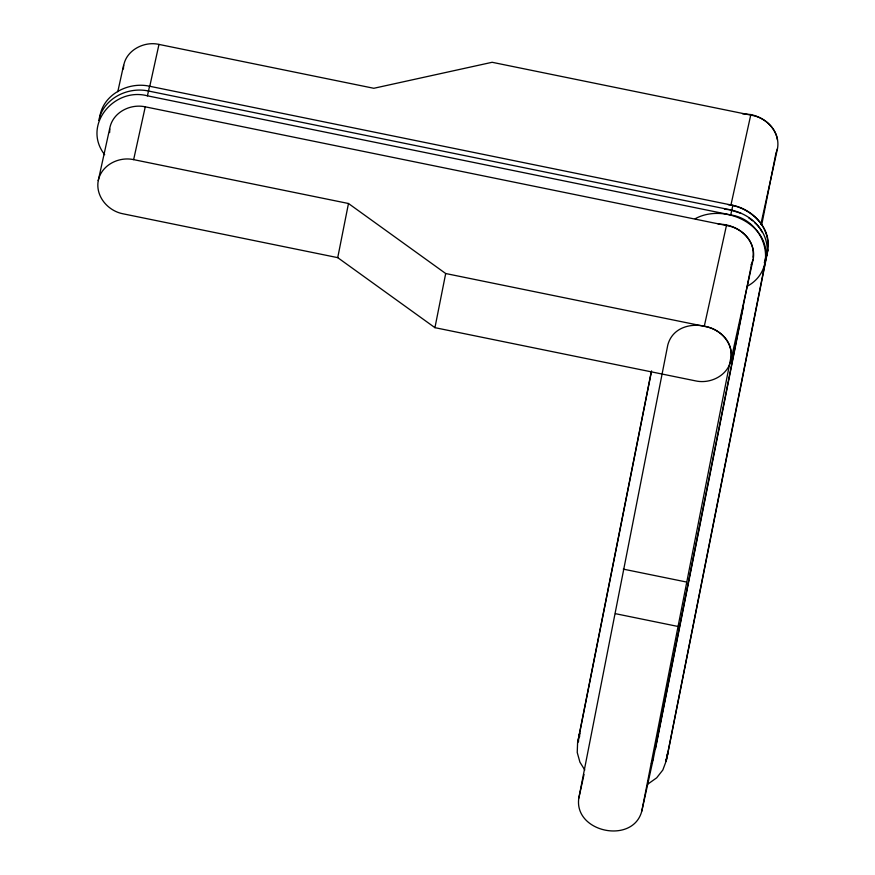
<?xml version="1.0" encoding="UTF-8"?>
<svg xmlns="http://www.w3.org/2000/svg" width="875" height="875" viewBox="0 0 875 875"><rect width="100%" height="100%" fill="white"/><g stroke="black" fill="none" stroke-linecap="round" stroke-linejoin="round"><path stroke-width="1.31" d="M651.306 371.689L577.588 742.82L577.237 752.511L579.928 762.169L584.784 769.989M578.506 741.661L578.648 738.019L651.569 370.902M579.567 736.859L579.698 733.217L577.588 742.82M641.802 811.114L730.778 358.028C735.656 323.794 676.517 311.555 667.756 345.155L578.78 798.252C573.902 832.475 633.041 844.714 641.802 811.114L653.406 758.308L751.614 263.9M752.948 257.206C755.967 237.967 735.886 223.606 718.222 224.208M648.134 783.902L656.677 777.831L662.834 770L666.214 760.922L765.745 259.82C770.547 224.022 723.92 202.913 695.198 218.739M766.806 255.019C768.72 242.944 763.82 230.289 754.458 222.491M665.58 760.659L667.264 756.12L767.856 250.217C771.75 226.844 749.93 207.211 728.142 204.673M99.663 118.212C101.948 94.992 128.013 81.353 149.548 86.231L732.856 205.341C751.527 209.191 768.688 225.805 767.823 245.689M98.263 180.578C95.298 196.219 107.898 210.897 122.894 213.773L337.728 257.644L434.941 327.666L695.647 380.898C710.511 384.158 727.825 375.528 731.03 359.964L753.189 259.142C756.153 243.502 743.553 228.823 728.558 225.947L145.261 106.827C130.386 103.567 113.072 112.208 109.867 127.761L98.263 180.578C101.467 165.014 118.77 156.384 133.645 159.633L348.48 203.503L445.692 273.525L706.398 326.758C721.383 329.634 733.994 344.312 731.03 359.964M109.627 132.573L109.812 128.964M123.408 68.961C123.67 51.603 143.106 40.698 158.977 44.417L373.822 88.287L492.133 62.289L752.839 115.522C767.834 118.398 780.434 133.077 777.47 148.717L760.845 224.339M766.566 254.297L764.323 262.806M767.627 249.495L766.227 255.609M337.728 257.644L348.48 203.503M434.941 327.666L445.692 273.525M655.517 748.705L743.083 307.902M761.6 225.444L776.158 152.119M117.786 91.755L123.594 65.352M104.694 154.722C81.747 125.442 114.056 86.877 147.438 95.823L149.548 86.231M133.645 159.633L145.261 106.827M149.691 86.658L158.977 44.417M578.78 798.252L584.008 774.484M704.386 325.806L726.556 224.995M730.997 204.772L750.837 114.57C763.438 117.25 775.458 126.591 777.47 139.891M747.677 286.027C780.15 267.772 764.772 219.789 730.745 214.944L732.856 205.341M765.745 259.82L767.856 250.217M666.214 760.922L668.325 751.319L667.056 754.72M98.733 120.477C103.239 98.591 127.586 86.45 148.498 91.022L731.806 210.142C744.122 213.161 756.186 220.391 761.994 232.017M776.672 150.992L777.47 148.717M751.188 264.808L753.189 259.142M651.405 763.689L653.406 758.308M742.503 113.783L750.837 114.57M724.489 209.223L729.695 209.716L740.917 213.292M147.438 95.823L730.745 214.944M623.273 569.122L686.295 581.984M615.442 613.681L678.453 626.555M748.672 217.809L752.664 220.795"/></g></svg>
